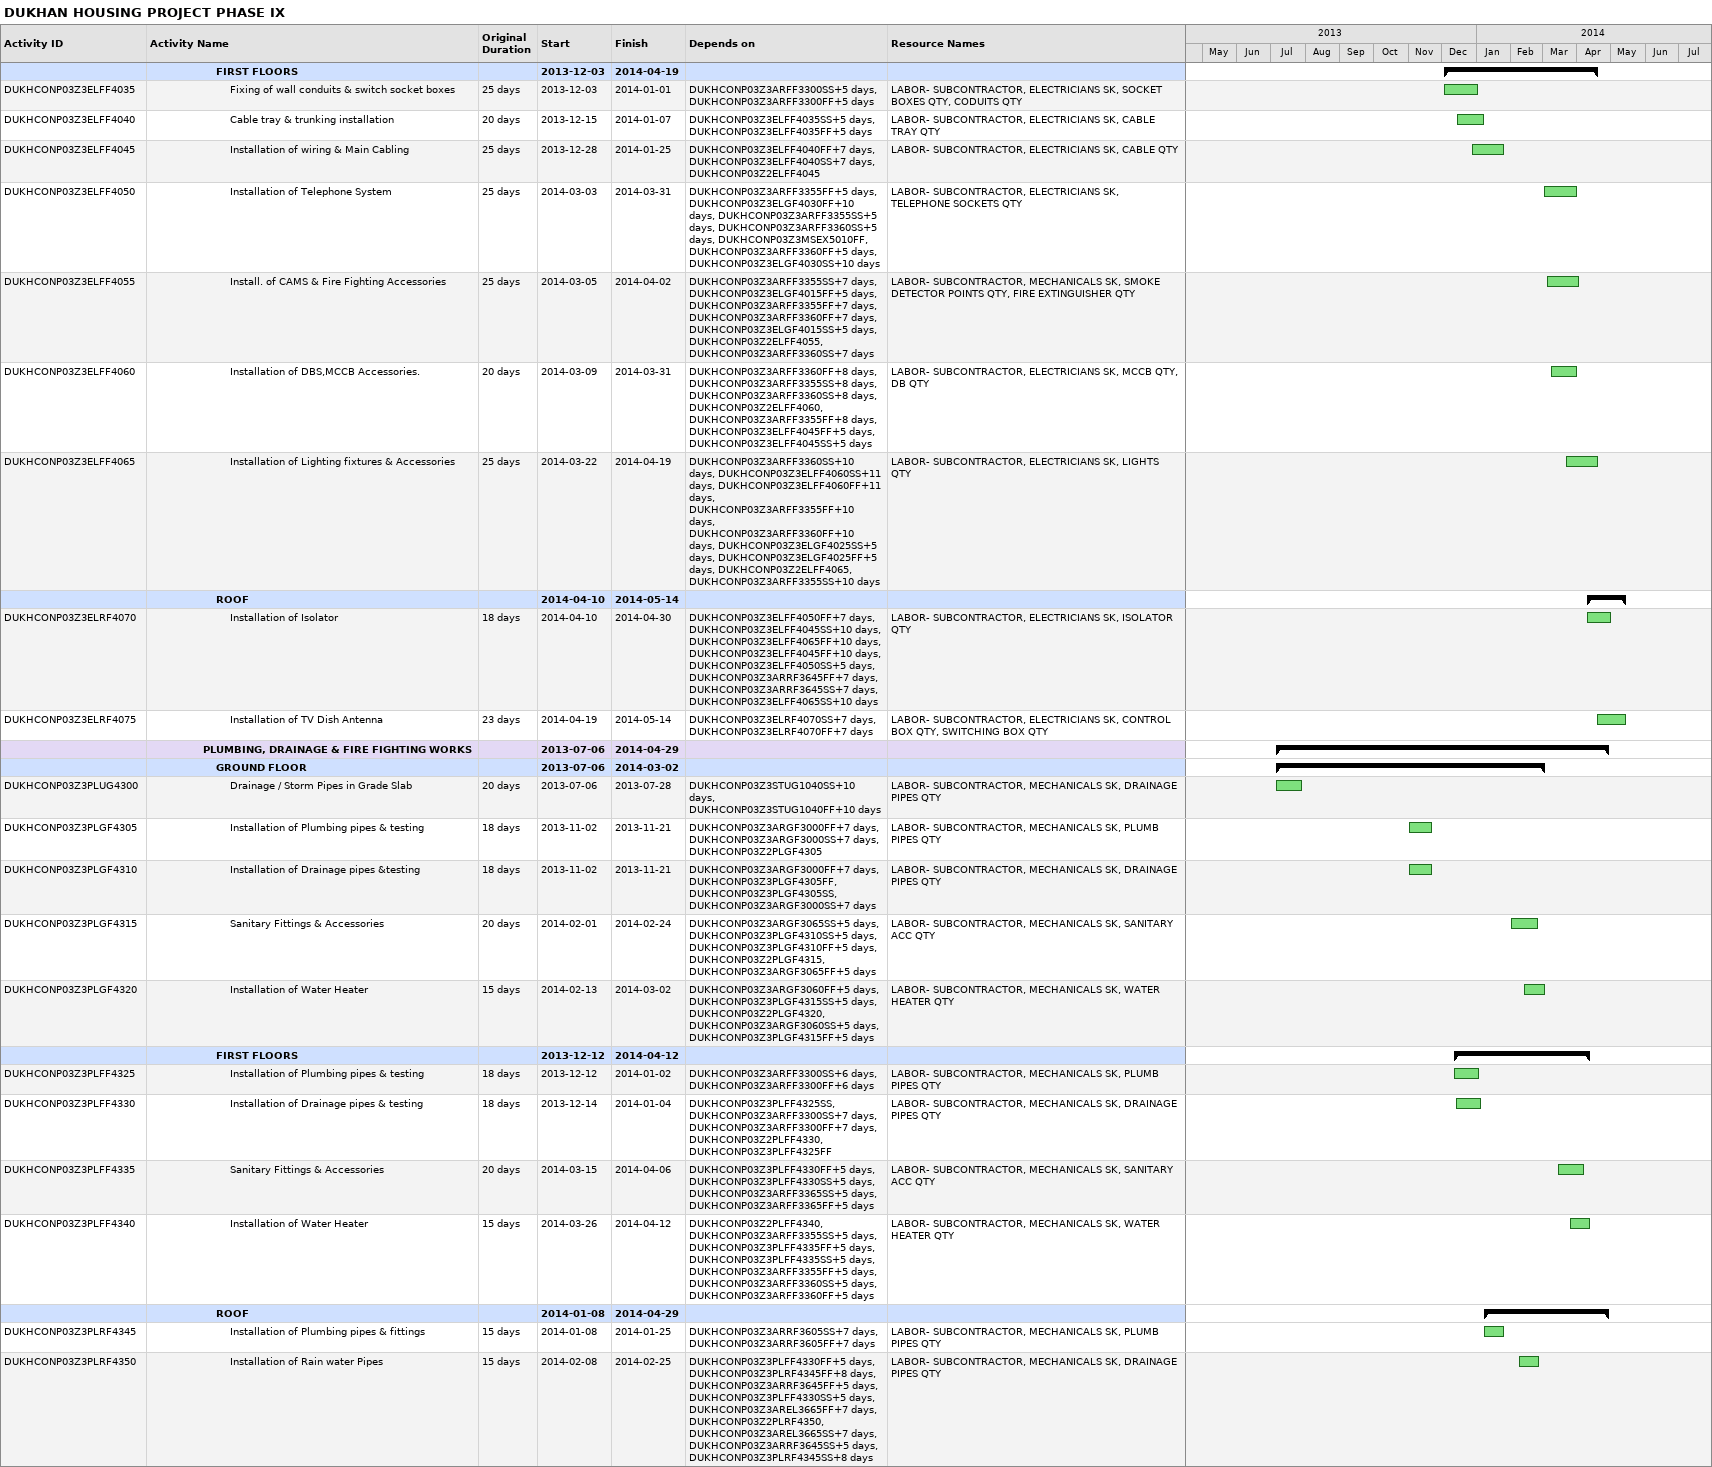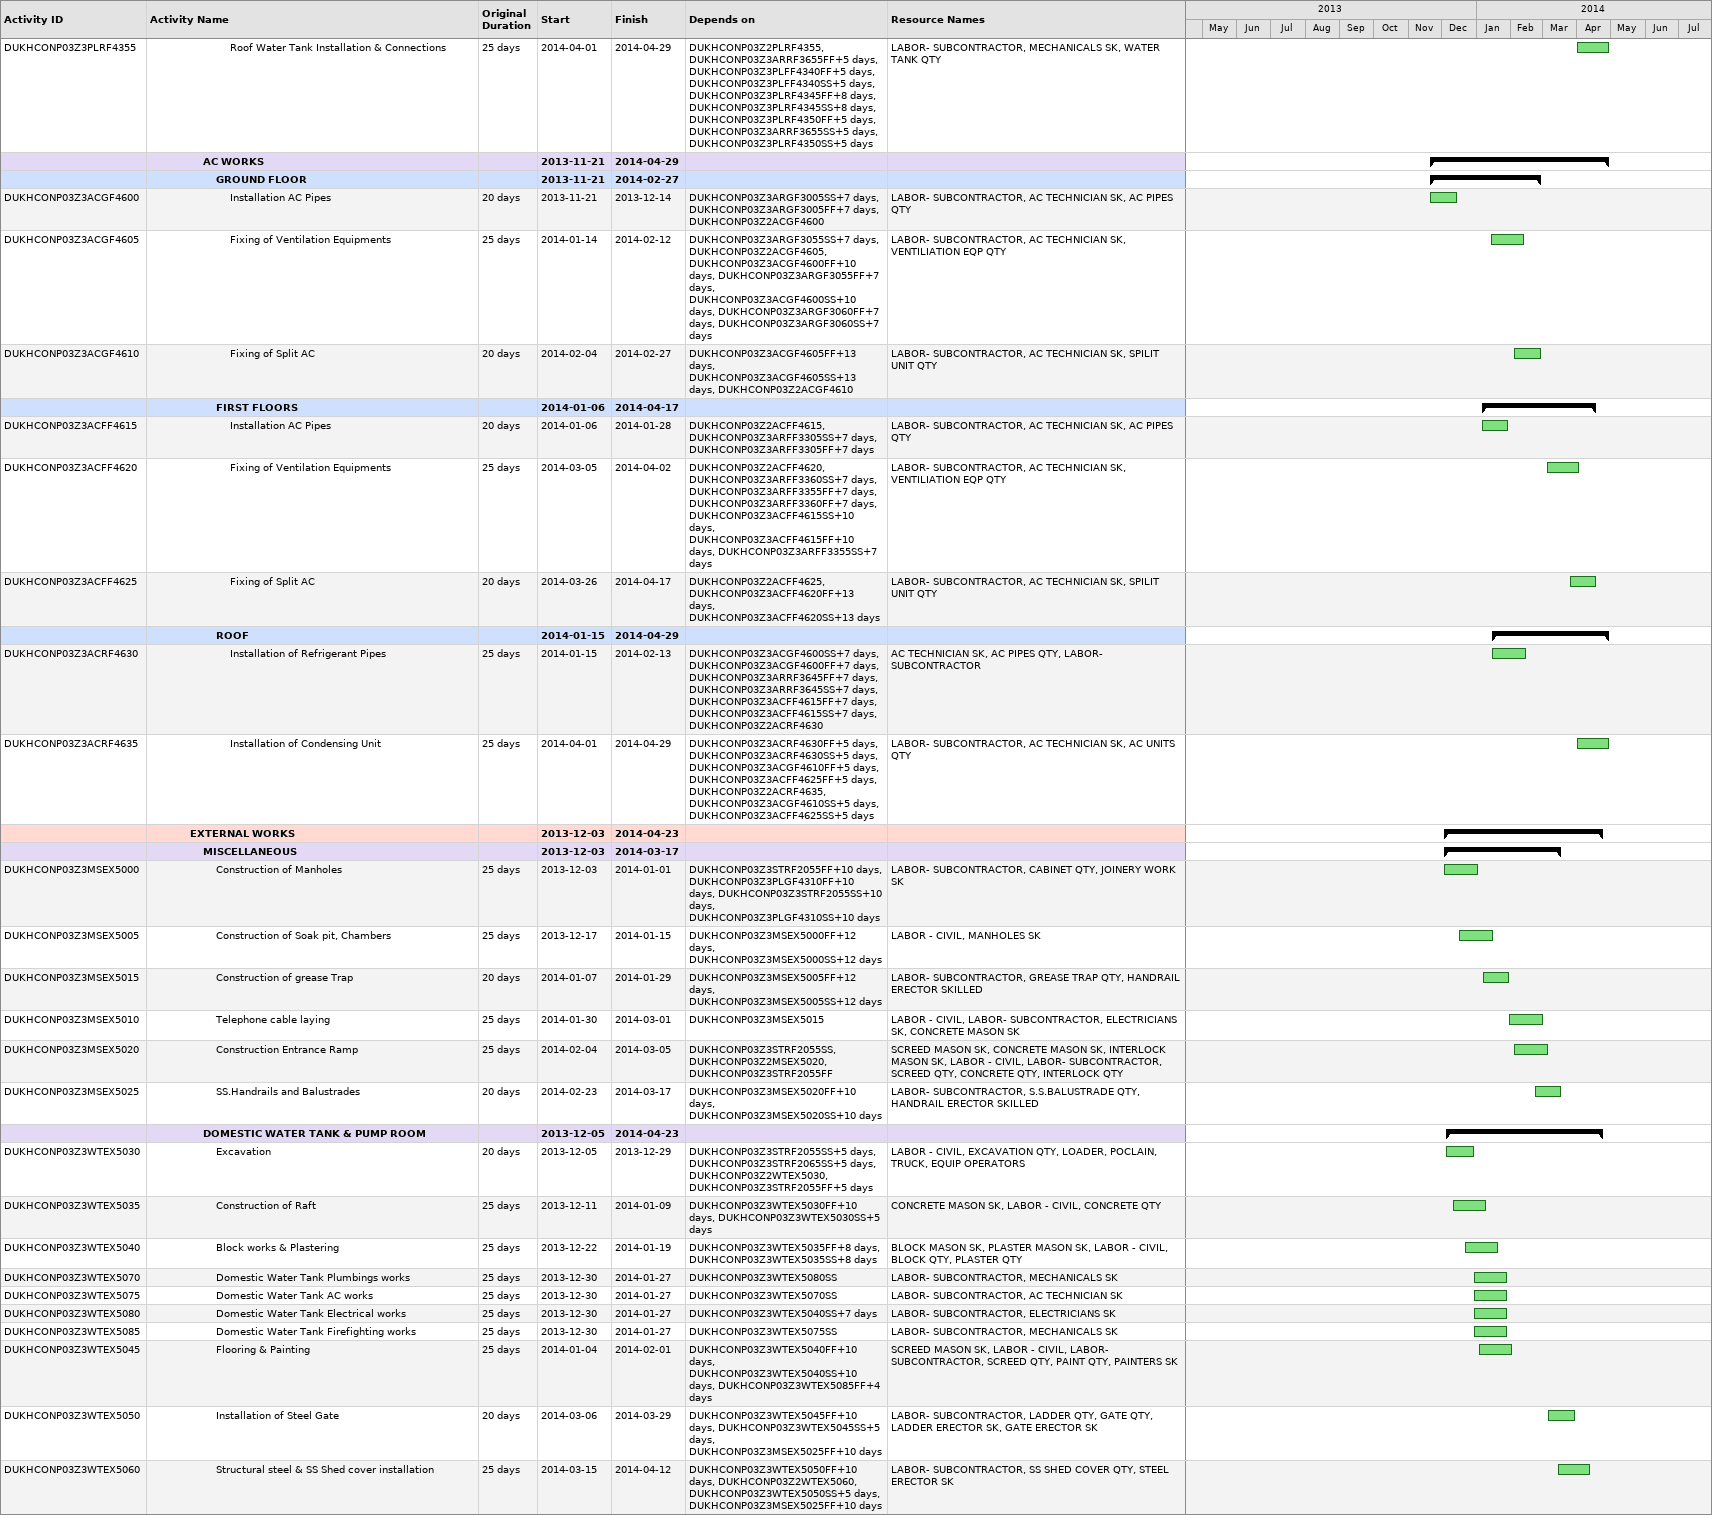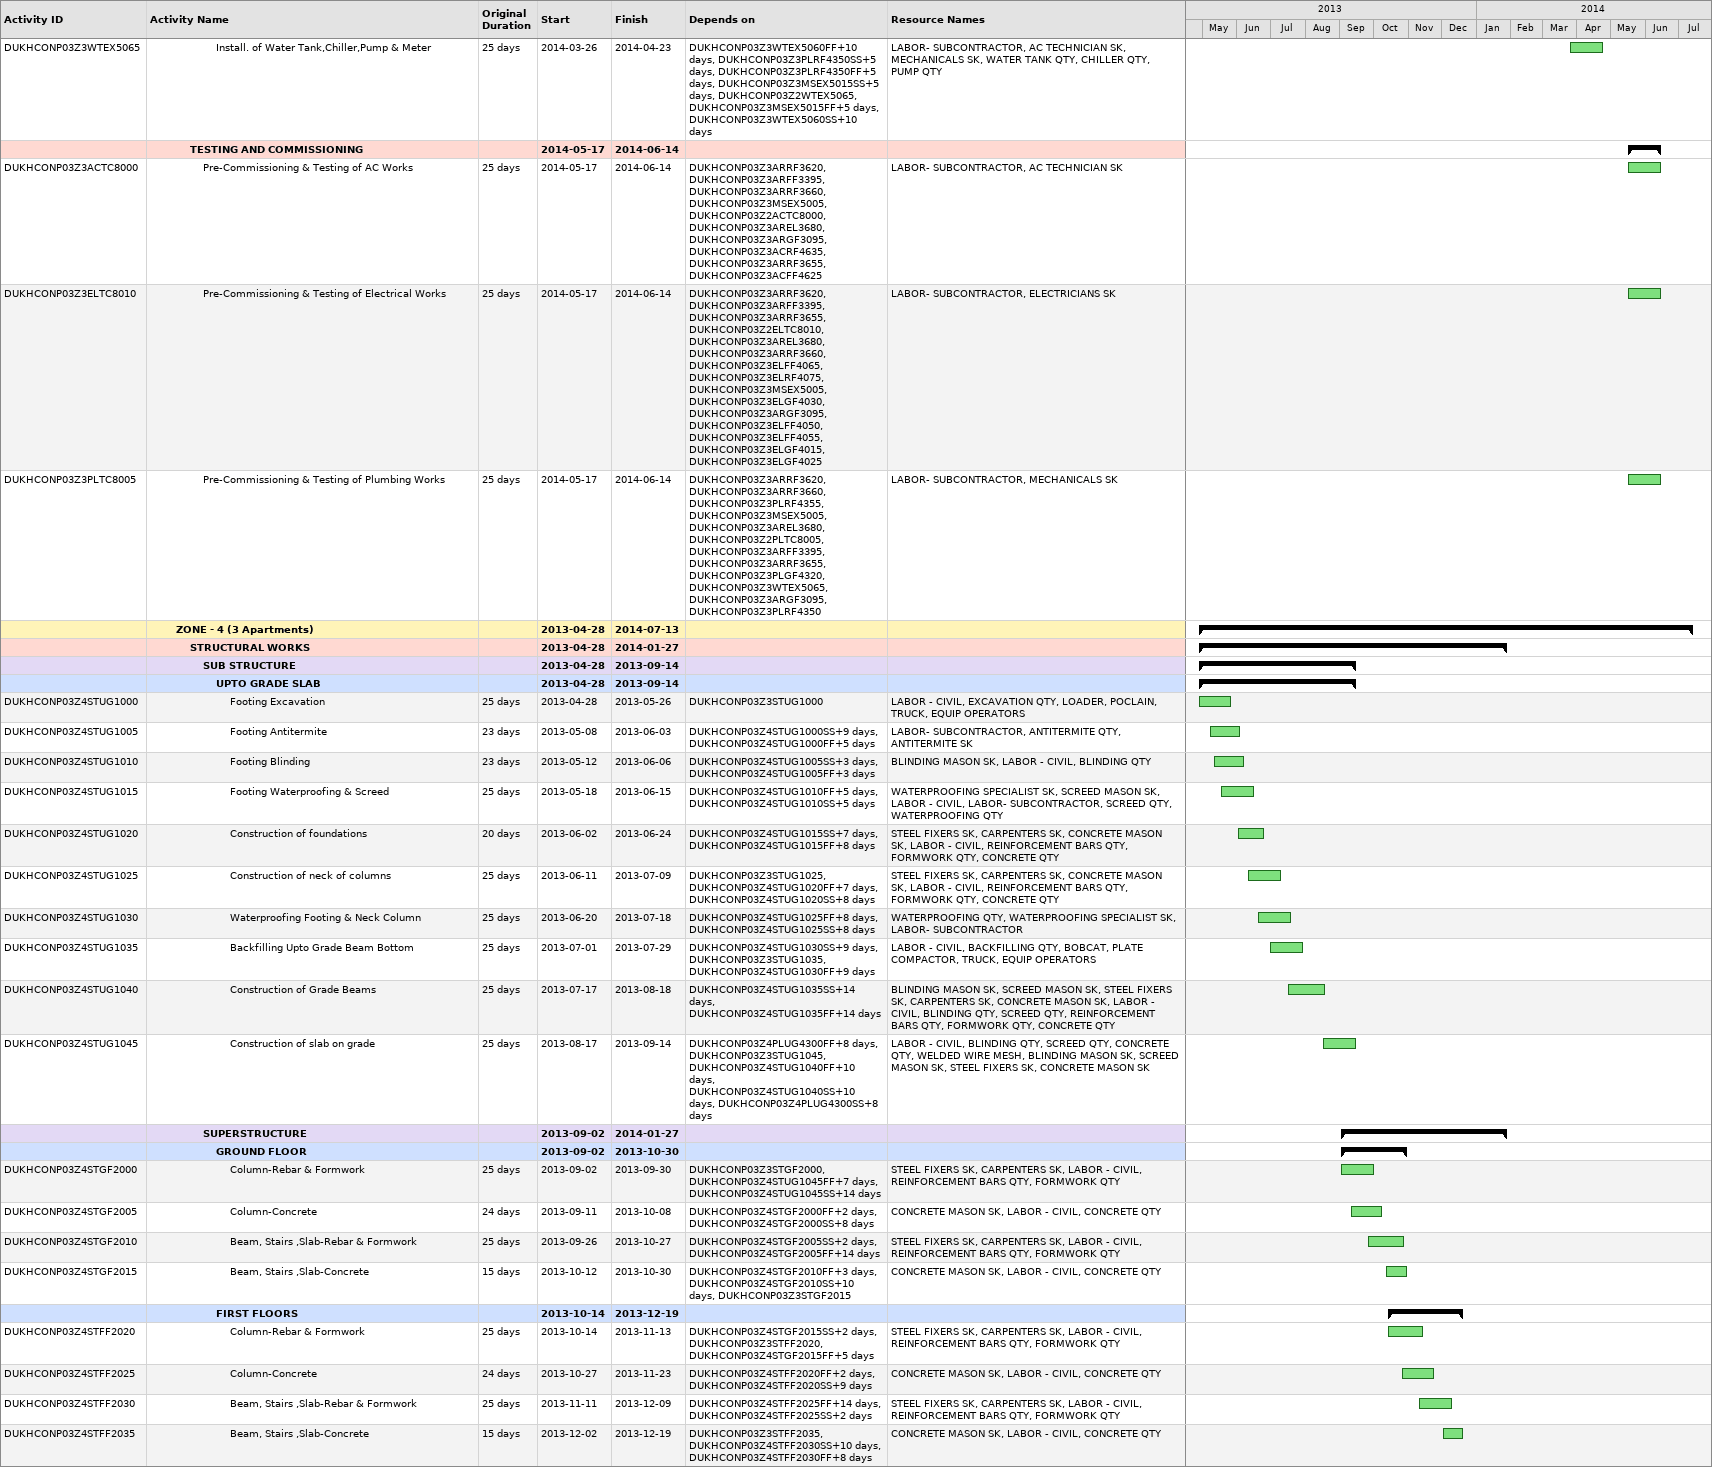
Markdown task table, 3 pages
DUKHAN HOUSING PROJECT PHASE IX

| ID | Level | Task | Original duration | Start | Finish | Predecessors | Resources |
|---|---|---|---|---|---|---|---|
|  | 6 | **FIRST FLOORS** |  | 2013-12-03 | 2014-04-19 |  |  |
| DUKHCONP03Z3ELFF4035 | 7 | Fixing of wall conduits & switch socket boxes | 25d | 2013-12-03 | 2014-01-01 | DUKHCONP03Z3ARFF3300SS+5d, DUKHCONP03Z3ARFF3300FF+5d | LABOR- SUBCONTRACTOR, ELECTRICIANS SK, SOCKET BOXES QTY, CODUITS QTY |
| DUKHCONP03Z3ELFF4040 | 7 | Cable tray & trunking installation | 20d | 2013-12-15 | 2014-01-07 | DUKHCONP03Z3ELFF4035SS+5d, DUKHCONP03Z3ELFF4035FF+5d | LABOR- SUBCONTRACTOR, ELECTRICIANS SK, CABLE TRAY QTY |
| DUKHCONP03Z3ELFF4045 | 7 | Installation of wiring & Main Cabling | 25d | 2013-12-28 | 2014-01-25 | DUKHCONP03Z3ELFF4040FF+7d, DUKHCONP03Z3ELFF4040SS+7d, DUKHCONP03Z2ELFF4045 | LABOR- SUBCONTRACTOR, ELECTRICIANS SK, CABLE QTY |
| DUKHCONP03Z3ELFF4050 | 7 | Installation of Telephone System | 25d | 2014-03-03 | 2014-03-31 | DUKHCONP03Z3ARFF3355FF+5d, DUKHCONP03Z3ELGF4030FF+10d, DUKHCONP03Z3ARFF3355SS+5d, DUKHCONP03Z3ARFF3360SS+5d, DUKHCONP03Z3MSEX5010FF, DUKHCONP03Z3ARFF3360FF+5d, DUKHCONP03Z3ELGF4030SS+10d | LABOR- SUBCONTRACTOR, ELECTRICIANS SK, TELEPHONE SOCKETS QTY |
| DUKHCONP03Z3ELFF4055 | 7 | Install. of CAMS & Fire Fighting Accessories | 25d | 2014-03-05 | 2014-04-02 | DUKHCONP03Z3ARFF3355SS+7d, DUKHCONP03Z3ELGF4015FF+5d, DUKHCONP03Z3ARFF3355FF+7d, DUKHCONP03Z3ARFF3360FF+7d, DUKHCONP03Z3ELGF4015SS+5d, DUKHCONP03Z2ELFF4055, DUKHCONP03Z3ARFF3360SS+7d | LABOR- SUBCONTRACTOR, MECHANICALS SK, SMOKE DETECTOR POINTS QTY, FIRE EXTINGUISHER QTY |
| DUKHCONP03Z3ELFF4060 | 7 | Installation of DBS,MCCB Accessories. | 20d | 2014-03-09 | 2014-03-31 | DUKHCONP03Z3ARFF3360FF+8d, DUKHCONP03Z3ARFF3355SS+8d, DUKHCONP03Z3ARFF3360SS+8d, DUKHCONP03Z2ELFF4060, DUKHCONP03Z3ARFF3355FF+8d, DUKHCONP03Z3ELFF4045FF+5d, DUKHCONP03Z3ELFF4045SS+5d | LABOR- SUBCONTRACTOR, ELECTRICIANS SK, MCCB QTY, DB QTY |
| DUKHCONP03Z3ELFF4065 | 7 | Installation of Lighting fixtures & Accessories | 25d | 2014-03-22 | 2014-04-19 | DUKHCONP03Z3ARFF3360SS+10d, DUKHCONP03Z3ELFF4060SS+11d, DUKHCONP03Z3ELFF4060FF+11d, DUKHCONP03Z3ARFF3355FF+10d, DUKHCONP03Z3ARFF3360FF+10d, DUKHCONP03Z3ELGF4025SS+5d, DUKHCONP03Z3ELGF4025FF+5d, DUKHCONP03Z2ELFF4065, DUKHCONP03Z3ARFF3355SS+10d | LABOR- SUBCONTRACTOR, ELECTRICIANS SK, LIGHTS QTY |
|  | 6 | **ROOF** |  | 2014-04-10 | 2014-05-14 |  |  |
| DUKHCONP03Z3ELRF4070 | 7 | Installation of Isolator | 18d | 2014-04-10 | 2014-04-30 | DUKHCONP03Z3ELFF4050FF+7d, DUKHCONP03Z3ELFF4045SS+10d, DUKHCONP03Z3ELFF4065FF+10d, DUKHCONP03Z3ELFF4045FF+10d, DUKHCONP03Z3ELFF4050SS+5d, DUKHCONP03Z3ARRF3645FF+7d, DUKHCONP03Z3ARRF3645SS+7d, DUKHCONP03Z3ELFF4065SS+10d | LABOR- SUBCONTRACTOR, ELECTRICIANS SK, ISOLATOR QTY |
| DUKHCONP03Z3ELRF4075 | 7 | Installation of TV Dish Antenna | 23d | 2014-04-19 | 2014-05-14 | DUKHCONP03Z3ELRF4070SS+7d, DUKHCONP03Z3ELRF4070FF+7d | LABOR- SUBCONTRACTOR, ELECTRICIANS SK, CONTROL BOX QTY, SWITCHING BOX QTY |
|  | 5 | **PLUMBING, DRAINAGE & FIRE FIGHTING WORKS** |  | 2013-07-06 | 2014-04-29 |  |  |
|  | 6 | **GROUND FLOOR** |  | 2013-07-06 | 2014-03-02 |  |  |
| DUKHCONP03Z3PLUG4300 | 7 | Drainage / Storm Pipes in Grade Slab | 20d | 2013-07-06 | 2013-07-28 | DUKHCONP03Z3STUG1040SS+10d, DUKHCONP03Z3STUG1040FF+10d | LABOR- SUBCONTRACTOR, MECHANICALS SK, DRAINAGE PIPES QTY |
| DUKHCONP03Z3PLGF4305 | 7 | Installation of Plumbing pipes & testing | 18d | 2013-11-02 | 2013-11-21 | DUKHCONP03Z3ARGF3000FF+7d, DUKHCONP03Z3ARGF3000SS+7d, DUKHCONP03Z2PLGF4305 | LABOR- SUBCONTRACTOR, MECHANICALS SK, PLUMB PIPES QTY |
| DUKHCONP03Z3PLGF4310 | 7 | Installation of Drainage pipes &testing | 18d | 2013-11-02 | 2013-11-21 | DUKHCONP03Z3ARGF3000FF+7d, DUKHCONP03Z3PLGF4305FF, DUKHCONP03Z3PLGF4305SS, DUKHCONP03Z3ARGF3000SS+7d | LABOR- SUBCONTRACTOR, MECHANICALS SK, DRAINAGE PIPES QTY |
| DUKHCONP03Z3PLGF4315 | 7 | Sanitary Fittings & Accessories | 20d | 2014-02-01 | 2014-02-24 | DUKHCONP03Z3ARGF3065SS+5d, DUKHCONP03Z3PLGF4310SS+5d, DUKHCONP03Z3PLGF4310FF+5d, DUKHCONP03Z2PLGF4315, DUKHCONP03Z3ARGF3065FF+5d | LABOR- SUBCONTRACTOR, MECHANICALS SK, SANITARY ACC QTY |
| DUKHCONP03Z3PLGF4320 | 7 | Installation of Water Heater | 15d | 2014-02-13 | 2014-03-02 | DUKHCONP03Z3ARGF3060FF+5d, DUKHCONP03Z3PLGF4315SS+5d, DUKHCONP03Z2PLGF4320, DUKHCONP03Z3ARGF3060SS+5d, DUKHCONP03Z3PLGF4315FF+5d | LABOR- SUBCONTRACTOR, MECHANICALS SK, WATER HEATER QTY |
|  | 6 | **FIRST FLOORS** |  | 2013-12-12 | 2014-04-12 |  |  |
| DUKHCONP03Z3PLFF4325 | 7 | Installation of Plumbing pipes & testing | 18d | 2013-12-12 | 2014-01-02 | DUKHCONP03Z3ARFF3300SS+6d, DUKHCONP03Z3ARFF3300FF+6d | LABOR- SUBCONTRACTOR, MECHANICALS SK, PLUMB PIPES QTY |
| DUKHCONP03Z3PLFF4330 | 7 | Installation of Drainage pipes & testing | 18d | 2013-12-14 | 2014-01-04 | DUKHCONP03Z3PLFF4325SS, DUKHCONP03Z3ARFF3300SS+7d, DUKHCONP03Z3ARFF3300FF+7d, DUKHCONP03Z2PLFF4330, DUKHCONP03Z3PLFF4325FF | LABOR- SUBCONTRACTOR, MECHANICALS SK, DRAINAGE PIPES QTY |
| DUKHCONP03Z3PLFF4335 | 7 | Sanitary Fittings & Accessories | 20d | 2014-03-15 | 2014-04-06 | DUKHCONP03Z3PLFF4330FF+5d, DUKHCONP03Z3PLFF4330SS+5d, DUKHCONP03Z3ARFF3365SS+5d, DUKHCONP03Z3ARFF3365FF+5d | LABOR- SUBCONTRACTOR, MECHANICALS SK, SANITARY ACC QTY |
| DUKHCONP03Z3PLFF4340 | 7 | Installation of Water Heater | 15d | 2014-03-26 | 2014-04-12 | DUKHCONP03Z2PLFF4340, DUKHCONP03Z3ARFF3355SS+5d, DUKHCONP03Z3PLFF4335FF+5d, DUKHCONP03Z3PLFF4335SS+5d, DUKHCONP03Z3ARFF3355FF+5d, DUKHCONP03Z3ARFF3360SS+5d, DUKHCONP03Z3ARFF3360FF+5d | LABOR- SUBCONTRACTOR, MECHANICALS SK, WATER HEATER QTY |
|  | 6 | **ROOF** |  | 2014-01-08 | 2014-04-29 |  |  |
| DUKHCONP03Z3PLRF4345 | 7 | Installation of Plumbing pipes & fittings | 15d | 2014-01-08 | 2014-01-25 | DUKHCONP03Z3ARRF3605SS+7d, DUKHCONP03Z3ARRF3605FF+7d | LABOR- SUBCONTRACTOR, MECHANICALS SK, PLUMB PIPES QTY |
| DUKHCONP03Z3PLRF4350 | 7 | Installation of Rain water Pipes | 15d | 2014-02-08 | 2014-02-25 | DUKHCONP03Z3PLFF4330FF+5d, DUKHCONP03Z3PLRF4345FF+8d, DUKHCONP03Z3ARRF3645FF+5d, DUKHCONP03Z3PLFF4330SS+5d, DUKHCONP03Z3AREL3665FF+7d, DUKHCONP03Z2PLRF4350, DUKHCONP03Z3AREL3665SS+7d, DUKHCONP03Z3ARRF3645SS+5d, DUKHCONP03Z3PLRF4345SS+8d | LABOR- SUBCONTRACTOR, MECHANICALS SK, DRAINAGE PIPES QTY |
| DUKHCONP03Z3PLRF4355 | 7 | Roof Water Tank Installation & Connections | 25d | 2014-04-01 | 2014-04-29 | DUKHCONP03Z2PLRF4355, DUKHCONP03Z3ARRF3655FF+5d, DUKHCONP03Z3PLFF4340FF+5d, DUKHCONP03Z3PLFF4340SS+5d, DUKHCONP03Z3PLRF4345FF+8d, DUKHCONP03Z3PLRF4345SS+8d, DUKHCONP03Z3PLRF4350FF+5d, DUKHCONP03Z3ARRF3655SS+5d, DUKHCONP03Z3PLRF4350SS+5d | LABOR- SUBCONTRACTOR, MECHANICALS SK, WATER TANK QTY |
|  | 5 | **AC WORKS** |  | 2013-11-21 | 2014-04-29 |  |  |
|  | 6 | **GROUND FLOOR** |  | 2013-11-21 | 2014-02-27 |  |  |
| DUKHCONP03Z3ACGF4600 | 7 | Installation AC Pipes | 20d | 2013-11-21 | 2013-12-14 | DUKHCONP03Z3ARGF3005SS+7d, DUKHCONP03Z3ARGF3005FF+7d, DUKHCONP03Z2ACGF4600 | LABOR- SUBCONTRACTOR, AC TECHNICIAN SK, AC PIPES QTY |
| DUKHCONP03Z3ACGF4605 | 7 | Fixing of Ventilation Equipments | 25d | 2014-01-14 | 2014-02-12 | DUKHCONP03Z3ARGF3055SS+7d, DUKHCONP03Z2ACGF4605, DUKHCONP03Z3ACGF4600FF+10d, DUKHCONP03Z3ARGF3055FF+7d, DUKHCONP03Z3ACGF4600SS+10d, DUKHCONP03Z3ARGF3060FF+7d, DUKHCONP03Z3ARGF3060SS+7d | LABOR- SUBCONTRACTOR, AC TECHNICIAN SK, VENTILIATION EQP QTY |
| DUKHCONP03Z3ACGF4610 | 7 | Fixing of Split AC | 20d | 2014-02-04 | 2014-02-27 | DUKHCONP03Z3ACGF4605FF+13d, DUKHCONP03Z3ACGF4605SS+13d, DUKHCONP03Z2ACGF4610 | LABOR- SUBCONTRACTOR, AC TECHNICIAN SK, SPILIT UNIT QTY |
|  | 6 | **FIRST FLOORS** |  | 2014-01-06 | 2014-04-17 |  |  |
| DUKHCONP03Z3ACFF4615 | 7 | Installation AC Pipes | 20d | 2014-01-06 | 2014-01-28 | DUKHCONP03Z2ACFF4615, DUKHCONP03Z3ARFF3305SS+7d, DUKHCONP03Z3ARFF3305FF+7d | LABOR- SUBCONTRACTOR, AC TECHNICIAN SK, AC PIPES QTY |
| DUKHCONP03Z3ACFF4620 | 7 | Fixing of Ventilation Equipments | 25d | 2014-03-05 | 2014-04-02 | DUKHCONP03Z2ACFF4620, DUKHCONP03Z3ARFF3360SS+7d, DUKHCONP03Z3ARFF3355FF+7d, DUKHCONP03Z3ARFF3360FF+7d, DUKHCONP03Z3ACFF4615SS+10d, DUKHCONP03Z3ACFF4615FF+10d, DUKHCONP03Z3ARFF3355SS+7d | LABOR- SUBCONTRACTOR, AC TECHNICIAN SK, VENTILIATION EQP QTY |
| DUKHCONP03Z3ACFF4625 | 7 | Fixing of Split AC | 20d | 2014-03-26 | 2014-04-17 | DUKHCONP03Z2ACFF4625, DUKHCONP03Z3ACFF4620FF+13d, DUKHCONP03Z3ACFF4620SS+13d | LABOR- SUBCONTRACTOR, AC TECHNICIAN SK, SPILIT UNIT QTY |
|  | 6 | **ROOF** |  | 2014-01-15 | 2014-04-29 |  |  |
| DUKHCONP03Z3ACRF4630 | 7 | Installation of Refrigerant Pipes | 25d | 2014-01-15 | 2014-02-13 | DUKHCONP03Z3ACGF4600SS+7d, DUKHCONP03Z3ACGF4600FF+7d, DUKHCONP03Z3ARRF3645FF+7d, DUKHCONP03Z3ARRF3645SS+7d, DUKHCONP03Z3ACFF4615FF+7d, DUKHCONP03Z3ACFF4615SS+7d, DUKHCONP03Z2ACRF4630 | AC TECHNICIAN SK, AC PIPES QTY, LABOR- SUBCONTRACTOR |
| DUKHCONP03Z3ACRF4635 | 7 | Installation of Condensing Unit | 25d | 2014-04-01 | 2014-04-29 | DUKHCONP03Z3ACRF4630FF+5d, DUKHCONP03Z3ACRF4630SS+5d, DUKHCONP03Z3ACGF4610FF+5d, DUKHCONP03Z3ACFF4625FF+5d, DUKHCONP03Z2ACRF4635, DUKHCONP03Z3ACGF4610SS+5d, DUKHCONP03Z3ACFF4625SS+5d | LABOR- SUBCONTRACTOR, AC TECHNICIAN SK, AC UNITS QTY |
|  | 4 | **EXTERNAL WORKS** |  | 2013-12-03 | 2014-04-23 |  |  |
|  | 5 | **MISCELLANEOUS** |  | 2013-12-03 | 2014-03-17 |  |  |
| DUKHCONP03Z3MSEX5000 | 6 | Construction of Manholes | 25d | 2013-12-03 | 2014-01-01 | DUKHCONP03Z3STRF2055FF+10d, DUKHCONP03Z3PLGF4310FF+10d, DUKHCONP03Z3STRF2055SS+10d, DUKHCONP03Z3PLGF4310SS+10d | LABOR- SUBCONTRACTOR, CABINET QTY, JOINERY WORK SK |
| DUKHCONP03Z3MSEX5005 | 6 | Construction of Soak pit, Chambers | 25d | 2013-12-17 | 2014-01-15 | DUKHCONP03Z3MSEX5000FF+12d, DUKHCONP03Z3MSEX5000SS+12d | LABOR - CIVIL, MANHOLES SK |
| DUKHCONP03Z3MSEX5015 | 6 | Construction of grease Trap | 20d | 2014-01-07 | 2014-01-29 | DUKHCONP03Z3MSEX5005FF+12d, DUKHCONP03Z3MSEX5005SS+12d | LABOR- SUBCONTRACTOR, GREASE TRAP QTY, HANDRAIL ERECTOR SKILLED |
| DUKHCONP03Z3MSEX5010 | 6 | Telephone cable laying | 25d | 2014-01-30 | 2014-03-01 | DUKHCONP03Z3MSEX5015 | LABOR - CIVIL, LABOR- SUBCONTRACTOR, ELECTRICIANS SK, CONCRETE MASON SK |
| DUKHCONP03Z3MSEX5020 | 6 | Construction Entrance Ramp | 25d | 2014-02-04 | 2014-03-05 | DUKHCONP03Z3STRF2055SS, DUKHCONP03Z2MSEX5020, DUKHCONP03Z3STRF2055FF | SCREED MASON SK, CONCRETE MASON SK, INTERLOCK MASON SK, LABOR - CIVIL, LABOR- SUBCONTRACTOR, SCREED QTY, CONCRETE QTY, INTERLOCK QTY |
| DUKHCONP03Z3MSEX5025 | 6 | SS.Handrails and Balustrades | 20d | 2014-02-23 | 2014-03-17 | DUKHCONP03Z3MSEX5020FF+10d, DUKHCONP03Z3MSEX5020SS+10d | LABOR- SUBCONTRACTOR, S.S.BALUSTRADE QTY, HANDRAIL ERECTOR SKILLED |
|  | 5 | **DOMESTIC WATER TANK & PUMP ROOM** |  | 2013-12-05 | 2014-04-23 |  |  |
| DUKHCONP03Z3WTEX5030 | 6 | Excavation | 20d | 2013-12-05 | 2013-12-29 | DUKHCONP03Z3STRF2055SS+5d, DUKHCONP03Z3STRF2065SS+5d, DUKHCONP03Z2WTEX5030, DUKHCONP03Z3STRF2055FF+5d | LABOR - CIVIL, EXCAVATION QTY, LOADER, POCLAIN, TRUCK, EQUIP OPERATORS |
| DUKHCONP03Z3WTEX5035 | 6 | Construction of Raft | 25d | 2013-12-11 | 2014-01-09 | DUKHCONP03Z3WTEX5030FF+10d, DUKHCONP03Z3WTEX5030SS+5d | CONCRETE MASON SK, LABOR - CIVIL, CONCRETE QTY |
| DUKHCONP03Z3WTEX5040 | 6 | Block works & Plastering | 25d | 2013-12-22 | 2014-01-19 | DUKHCONP03Z3WTEX5035FF+8d, DUKHCONP03Z3WTEX5035SS+8d | BLOCK MASON SK, PLASTER MASON SK, LABOR - CIVIL, BLOCK QTY, PLASTER QTY |
| DUKHCONP03Z3WTEX5070 | 6 | Domestic Water Tank Plumbings works | 25d | 2013-12-30 | 2014-01-27 | DUKHCONP03Z3WTEX5080SS | LABOR- SUBCONTRACTOR, MECHANICALS SK |
| DUKHCONP03Z3WTEX5075 | 6 | Domestic Water Tank AC works | 25d | 2013-12-30 | 2014-01-27 | DUKHCONP03Z3WTEX5070SS | LABOR- SUBCONTRACTOR, AC TECHNICIAN SK |
| DUKHCONP03Z3WTEX5080 | 6 | Domestic Water Tank Electrical works | 25d | 2013-12-30 | 2014-01-27 | DUKHCONP03Z3WTEX5040SS+7d | LABOR- SUBCONTRACTOR, ELECTRICIANS SK |
| DUKHCONP03Z3WTEX5085 | 6 | Domestic Water Tank Firefighting works | 25d | 2013-12-30 | 2014-01-27 | DUKHCONP03Z3WTEX5075SS | LABOR- SUBCONTRACTOR, MECHANICALS SK |
| DUKHCONP03Z3WTEX5045 | 6 | Flooring & Painting | 25d | 2014-01-04 | 2014-02-01 | DUKHCONP03Z3WTEX5040FF+10d, DUKHCONP03Z3WTEX5040SS+10d, DUKHCONP03Z3WTEX5085FF+4d | SCREED MASON SK, LABOR - CIVIL, LABOR- SUBCONTRACTOR, SCREED QTY, PAINT QTY, PAINTERS SK |
| DUKHCONP03Z3WTEX5050 | 6 | Installation of Steel Gate | 20d | 2014-03-06 | 2014-03-29 | DUKHCONP03Z3WTEX5045FF+10d, DUKHCONP03Z3WTEX5045SS+5d, DUKHCONP03Z3MSEX5025FF+10d | LABOR- SUBCONTRACTOR, LADDER QTY, GATE QTY, LADDER ERECTOR SK, GATE ERECTOR SK |
| DUKHCONP03Z3WTEX5060 | 6 | Structural steel & SS Shed cover installation | 25d | 2014-03-15 | 2014-04-12 | DUKHCONP03Z3WTEX5050FF+10d, DUKHCONP03Z2WTEX5060, DUKHCONP03Z3WTEX5050SS+5d, DUKHCONP03Z3MSEX5025FF+10d | LABOR- SUBCONTRACTOR, SS SHED COVER QTY, STEEL ERECTOR SK |
| DUKHCONP03Z3WTEX5065 | 6 | Install. of Water Tank,Chiller,Pump & Meter | 25d | 2014-03-26 | 2014-04-23 | DUKHCONP03Z3WTEX5060FF+10d, DUKHCONP03Z3PLRF4350SS+5d, DUKHCONP03Z3PLRF4350FF+5d, DUKHCONP03Z3MSEX5015SS+5d, DUKHCONP03Z2WTEX5065, DUKHCONP03Z3MSEX5015FF+5d, DUKHCONP03Z3WTEX5060SS+10d | LABOR- SUBCONTRACTOR, AC TECHNICIAN SK, MECHANICALS SK, WATER TANK QTY, CHILLER QTY, PUMP QTY |
|  | 4 | **TESTING AND COMMISSIONING** |  | 2014-05-17 | 2014-06-14 |  |  |
| DUKHCONP03Z3ACTC8000 | 5 | Pre-Commissioning & Testing of AC Works | 25d | 2014-05-17 | 2014-06-14 | DUKHCONP03Z3ARRF3620, DUKHCONP03Z3ARFF3395, DUKHCONP03Z3ARRF3660, DUKHCONP03Z3MSEX5005, DUKHCONP03Z2ACTC8000, DUKHCONP03Z3AREL3680, DUKHCONP03Z3ARGF3095, DUKHCONP03Z3ACRF4635, DUKHCONP03Z3ARRF3655, DUKHCONP03Z3ACFF4625 | LABOR- SUBCONTRACTOR, AC TECHNICIAN SK |
| DUKHCONP03Z3ELTC8010 | 5 | Pre-Commissioning & Testing of Electrical Works | 25d | 2014-05-17 | 2014-06-14 | DUKHCONP03Z3ARRF3620, DUKHCONP03Z3ARFF3395, DUKHCONP03Z3ARRF3655, DUKHCONP03Z2ELTC8010, DUKHCONP03Z3AREL3680, DUKHCONP03Z3ARRF3660, DUKHCONP03Z3ELFF4065, DUKHCONP03Z3ELRF4075, DUKHCONP03Z3MSEX5005, DUKHCONP03Z3ELGF4030, DUKHCONP03Z3ARGF3095, DUKHCONP03Z3ELFF4050, DUKHCONP03Z3ELFF4055, DUKHCONP03Z3ELGF4015, DUKHCONP03Z3ELGF4025 | LABOR- SUBCONTRACTOR, ELECTRICIANS SK |
| DUKHCONP03Z3PLTC8005 | 5 | Pre-Commissioning & Testing of Plumbing Works | 25d | 2014-05-17 | 2014-06-14 | DUKHCONP03Z3ARRF3620, DUKHCONP03Z3ARRF3660, DUKHCONP03Z3PLRF4355, DUKHCONP03Z3MSEX5005, DUKHCONP03Z3AREL3680, DUKHCONP03Z2PLTC8005, DUKHCONP03Z3ARFF3395, DUKHCONP03Z3ARRF3655, DUKHCONP03Z3PLGF4320, DUKHCONP03Z3WTEX5065, DUKHCONP03Z3ARGF3095, DUKHCONP03Z3PLRF4350 | LABOR- SUBCONTRACTOR, MECHANICALS SK |
|  | 3 | **ZONE - 4 (3 Apartments)** |  | 2013-04-28 | 2014-07-13 |  |  |
|  | 4 | **STRUCTURAL WORKS** |  | 2013-04-28 | 2014-01-27 |  |  |
|  | 5 | **SUB STRUCTURE** |  | 2013-04-28 | 2013-09-14 |  |  |
|  | 6 | **UPTO GRADE SLAB** |  | 2013-04-28 | 2013-09-14 |  |  |
| DUKHCONP03Z4STUG1000 | 7 | Footing Excavation | 25d | 2013-04-28 | 2013-05-26 | DUKHCONP03Z3STUG1000 | LABOR - CIVIL, EXCAVATION QTY, LOADER, POCLAIN, TRUCK, EQUIP OPERATORS |
| DUKHCONP03Z4STUG1005 | 7 | Footing Antitermite | 23d | 2013-05-08 | 2013-06-03 | DUKHCONP03Z4STUG1000SS+9d, DUKHCONP03Z4STUG1000FF+5d | LABOR- SUBCONTRACTOR, ANTITERMITE QTY, ANTITERMITE SK |
| DUKHCONP03Z4STUG1010 | 7 | Footing Blinding | 23d | 2013-05-12 | 2013-06-06 | DUKHCONP03Z4STUG1005SS+3d, DUKHCONP03Z4STUG1005FF+3d | BLINDING MASON SK, LABOR - CIVIL, BLINDING QTY |
| DUKHCONP03Z4STUG1015 | 7 | Footing Waterproofing & Screed | 25d | 2013-05-18 | 2013-06-15 | DUKHCONP03Z4STUG1010FF+5d, DUKHCONP03Z4STUG1010SS+5d | WATERPROOFING SPECIALIST SK, SCREED MASON SK, LABOR - CIVIL, LABOR- SUBCONTRACTOR, SCREED QTY, WATERPROOFING QTY |
| DUKHCONP03Z4STUG1020 | 7 | Construction of foundations | 20d | 2013-06-02 | 2013-06-24 | DUKHCONP03Z4STUG1015SS+7d, DUKHCONP03Z4STUG1015FF+8d | STEEL FIXERS SK, CARPENTERS SK, CONCRETE MASON SK, LABOR - CIVIL, REINFORCEMENT BARS QTY, FORMWORK QTY, CONCRETE QTY |
| DUKHCONP03Z4STUG1025 | 7 | Construction of neck of columns | 25d | 2013-06-11 | 2013-07-09 | DUKHCONP03Z3STUG1025, DUKHCONP03Z4STUG1020FF+7d, DUKHCONP03Z4STUG1020SS+8d | STEEL FIXERS SK, CARPENTERS SK, CONCRETE MASON SK, LABOR - CIVIL, REINFORCEMENT BARS QTY, FORMWORK QTY, CONCRETE QTY |
| DUKHCONP03Z4STUG1030 | 7 | Waterproofing Footing & Neck Column | 25d | 2013-06-20 | 2013-07-18 | DUKHCONP03Z4STUG1025FF+8d, DUKHCONP03Z4STUG1025SS+8d | WATERPROOFING QTY, WATERPROOFING SPECIALIST SK, LABOR- SUBCONTRACTOR |
| DUKHCONP03Z4STUG1035 | 7 | Backfilling Upto Grade Beam Bottom | 25d | 2013-07-01 | 2013-07-29 | DUKHCONP03Z4STUG1030SS+9d, DUKHCONP03Z3STUG1035, DUKHCONP03Z4STUG1030FF+9d | LABOR - CIVIL, BACKFILLING QTY, BOBCAT, PLATE COMPACTOR, TRUCK, EQUIP OPERATORS |
| DUKHCONP03Z4STUG1040 | 7 | Construction of Grade Beams | 25d | 2013-07-17 | 2013-08-18 | DUKHCONP03Z4STUG1035SS+14d, DUKHCONP03Z4STUG1035FF+14d | BLINDING MASON SK, SCREED MASON SK, STEEL FIXERS SK, CARPENTERS SK, CONCRETE MASON SK, LABOR - CIVIL, BLINDING QTY, SCREED QTY, REINFORCEMENT BARS QTY, FORMWORK QTY, CONCRETE QTY |
| DUKHCONP03Z4STUG1045 | 7 | Construction of slab on grade | 25d | 2013-08-17 | 2013-09-14 | DUKHCONP03Z4PLUG4300FF+8d, DUKHCONP03Z3STUG1045, DUKHCONP03Z4STUG1040FF+10d, DUKHCONP03Z4STUG1040SS+10d, DUKHCONP03Z4PLUG4300SS+8d | LABOR - CIVIL, BLINDING QTY, SCREED QTY, CONCRETE QTY, WELDED WIRE MESH, BLINDING MASON SK, SCREED MASON SK, STEEL FIXERS SK, CONCRETE MASON SK |
|  | 5 | **SUPERSTRUCTURE** |  | 2013-09-02 | 2014-01-27 |  |  |
|  | 6 | **GROUND FLOOR** |  | 2013-09-02 | 2013-10-30 |  |  |
| DUKHCONP03Z4STGF2000 | 7 | Column-Rebar & Formwork | 25d | 2013-09-02 | 2013-09-30 | DUKHCONP03Z3STGF2000, DUKHCONP03Z4STUG1045FF+7d, DUKHCONP03Z4STUG1045SS+14d | STEEL FIXERS SK, CARPENTERS SK, LABOR - CIVIL, REINFORCEMENT BARS QTY, FORMWORK QTY |
| DUKHCONP03Z4STGF2005 | 7 | Column-Concrete | 24d | 2013-09-11 | 2013-10-08 | DUKHCONP03Z4STGF2000FF+2d, DUKHCONP03Z4STGF2000SS+8d | CONCRETE MASON SK, LABOR - CIVIL, CONCRETE QTY |
| DUKHCONP03Z4STGF2010 | 7 | Beam, Stairs ,Slab-Rebar & Formwork | 25d | 2013-09-26 | 2013-10-27 | DUKHCONP03Z4STGF2005SS+2d, DUKHCONP03Z4STGF2005FF+14d | STEEL FIXERS SK, CARPENTERS SK, LABOR - CIVIL, REINFORCEMENT BARS QTY, FORMWORK QTY |
| DUKHCONP03Z4STGF2015 | 7 | Beam, Stairs ,Slab-Concrete | 15d | 2013-10-12 | 2013-10-30 | DUKHCONP03Z4STGF2010FF+3d, DUKHCONP03Z4STGF2010SS+10d, DUKHCONP03Z3STGF2015 | CONCRETE MASON SK, LABOR - CIVIL, CONCRETE QTY |
|  | 6 | **FIRST FLOORS** |  | 2013-10-14 | 2013-12-19 |  |  |
| DUKHCONP03Z4STFF2020 | 7 | Column-Rebar & Formwork | 25d | 2013-10-14 | 2013-11-13 | DUKHCONP03Z4STGF2015SS+2d, DUKHCONP03Z3STFF2020, DUKHCONP03Z4STGF2015FF+5d | STEEL FIXERS SK, CARPENTERS SK, LABOR - CIVIL, REINFORCEMENT BARS QTY, FORMWORK QTY |
| DUKHCONP03Z4STFF2025 | 7 | Column-Concrete | 24d | 2013-10-27 | 2013-11-23 | DUKHCONP03Z4STFF2020FF+2d, DUKHCONP03Z4STFF2020SS+9d | CONCRETE MASON SK, LABOR - CIVIL, CONCRETE QTY |
| DUKHCONP03Z4STFF2030 | 7 | Beam, Stairs ,Slab-Rebar & Formwork | 25d | 2013-11-11 | 2013-12-09 | DUKHCONP03Z4STFF2025FF+14d, DUKHCONP03Z4STFF2025SS+2d | STEEL FIXERS SK, CARPENTERS SK, LABOR - CIVIL, REINFORCEMENT BARS QTY, FORMWORK QTY |
| DUKHCONP03Z4STFF2035 | 7 | Beam, Stairs ,Slab-Concrete | 15d | 2013-12-02 | 2013-12-19 | DUKHCONP03Z3STFF2035, DUKHCONP03Z4STFF2030SS+10d, DUKHCONP03Z4STFF2030FF+8d | CONCRETE MASON SK, LABOR - CIVIL, CONCRETE QTY |
